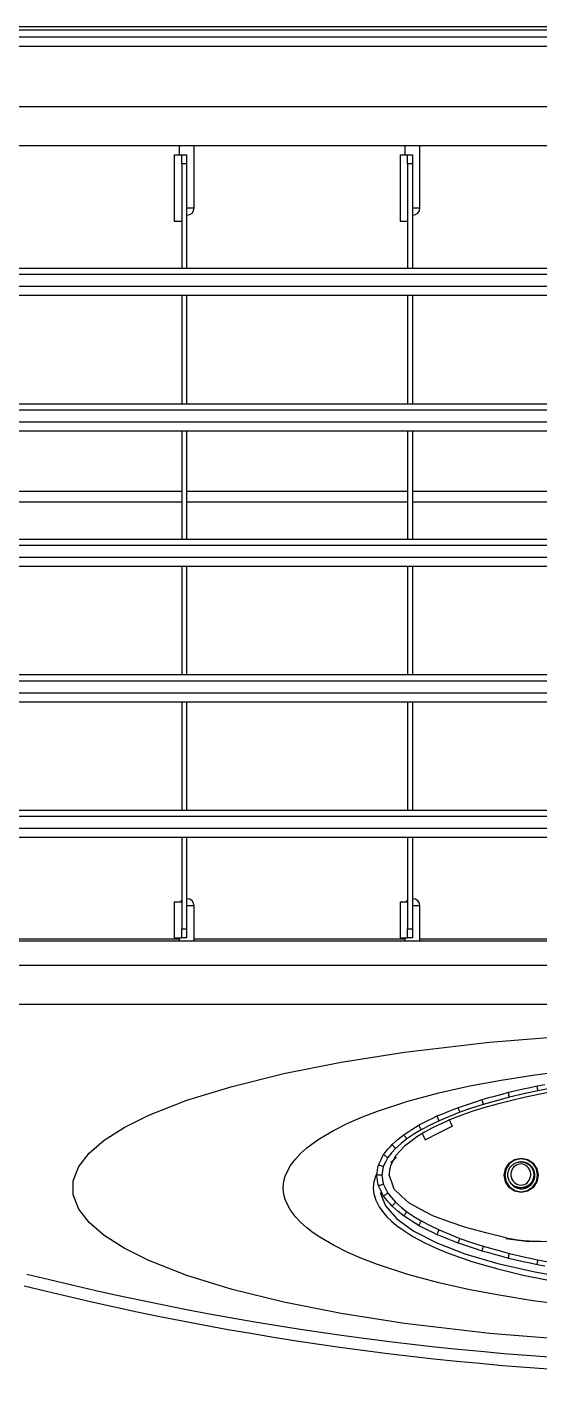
# Model space of a CAD drawing. Header units: millimetres. Extents: x 10547 to 11305, y 9897 to 10391.
# Drawn here: x 11048.514 to 11049.781, y 10069.683 to 10073.021 of the extents above; entities that cross this region are included whole.
import ezdxf

# ---------------------------------------------------------------- set-up
doc = ezdxf.new("R2010")
doc.units = ezdxf.units.MM
doc.layers.add('LG-AIRCON', color=240, linetype='Continuous')
doc.layers.add('LG-실내기', color=6, linetype='Continuous')

# ---------------------------------------------------------------- blocks, each defined once
blk = doc.blocks.new('15215')
at = {"layer": 'LG-실내기', "color": 0, "linetype": 'Continuous'}
for p, q in [((-6666.6, 12988.95), (-7649.6, 12988.95)), ((-6666.6, 12987.95), (-7649.6, 12987.95)), ((-6681.6, 12985.6), (-7633.1, 12985.6)), ((-6683.35, 12982.45), (-7631.35, 12982.45)), ((-6683.85, 12962.45), (-7630.85, 12962.45)), ((-6683.85, 12949.45), (-7630.85, 12949.45)), ((-7347.35, 12949.45), (-7347.35, 12946.45)), ((-7342.35, 12928.85), (-7342.35, 12949.45)), ((-7272.35, 12949.45), (-7272.35, 12946.45)), ((-7267.35, 12928.85), (-7267.35, 12949.45)), ((-7348.95, 12946.45), (-7348.95, 12924.45)), ((-7348.95, 12946.45), (-7348.28, 12946.45)), ((-7348.28, 12946.45), (-7346.45, 12946.45)), ((-7346.45, 12946.45), (-7344.85, 12946.45)), ((-7346.45, 12945.57), (-7346.45, 12946.45)), ((-7346.45, 12943.45), (-7346.45, 12945.57)), ((-7344.85, 12946.45), (-7344.85, 12945.57)), ((-7344.85, 12945.57), (-7344.85, 12943.45)), ((-7273.95, 12946.45), (-7273.95, 12924.45)), ((-7273.95, 12946.45), (-7273.28, 12946.45)), ((-7273.28, 12946.45), (-7271.45, 12946.45)), ((-7271.45, 12946.45), (-7269.85, 12946.45)), ((-7271.45, 12945.57), (-7271.45, 12946.45)), ((-7271.45, 12943.45), (-7271.45, 12945.57)), ((-7269.85, 12946.45), (-7269.85, 12945.57)), ((-7269.85, 12945.57), (-7269.85, 12943.45)), ((-7346.45, 12943.45), (-7346.45, 12908.84)), ((-7344.85, 12943.45), (-7346.45, 12943.45)), ((-7344.85, 12943.45), (-7344.85, 12908.84)), ((-7271.45, 12943.45), (-7271.45, 12908.84)), ((-7269.85, 12943.45), (-7271.45, 12943.45)), ((-7269.85, 12943.45), (-7269.85, 12908.84)), ((-7344.85, 12928.85), (-7343.08, 12928.85)), ((-7344.78, 12926.45), (-7344.85, 12926.45)), ((-7344.75, 12926.45), (-7344.78, 12926.45)), ((-7343.08, 12928.85), (-7342.35, 12928.85)), ((-7269.85, 12928.85), (-7268.08, 12928.85)), ((-7269.78, 12926.45), (-7269.85, 12926.45)), ((-7269.75, 12926.45), (-7269.78, 12926.45)), ((-7268.08, 12928.85), (-7267.35, 12928.85)), ((-7348.95, 12924.45), (-7348.28, 12924.45)), ((-7348.28, 12924.45), (-7346.45, 12924.45)), ((-7273.95, 12924.45), (-7273.28, 12924.45)), ((-7273.28, 12924.45), (-7271.45, 12924.45)), ((-7618.35, 12908.85), (-6686.35, 12908.85)), ((-7618.35, 12906.84), (-6686.35, 12906.84)), ((-7618.35, 12902.86), (-6686.35, 12902.86)), ((-7618.35, 12899.85), (-6686.35, 12899.85)), ((-7346.45, 12899.84), (-7346.45, 12863.85)), ((-7344.85, 12899.84), (-7344.85, 12863.85)), ((-7271.45, 12899.84), (-7271.45, 12863.85)), ((-7269.85, 12899.84), (-7269.85, 12863.85)), ((-7618.35, 12863.85), (-6686.35, 12863.85)), ((-7618.35, 12861.84), (-6686.35, 12861.84)), ((-7618.35, 12857.86), (-6686.35, 12857.86)), ((-7618.35, 12854.85), (-6686.35, 12854.85)), ((-7346.45, 12854.84), (-7346.45, 12818.84)), ((-7344.85, 12854.84), (-7344.85, 12818.84)), ((-7271.45, 12854.84), (-7271.45, 12818.84)), ((-7269.85, 12854.84), (-7269.85, 12818.84)), ((-7419.84, 12834.75), (-7346.45, 12834.75)), ((-7344.84, 12834.75), (-7271.43, 12834.75)), ((-7269.84, 12834.75), (-7196.43, 12834.75)), ((-7346.43, 12831.19), (-7419.84, 12831.19)), ((-7271.43, 12831.19), (-7344.83, 12831.19)), ((-7196.44, 12831.19), (-7269.85, 12831.19)), ((-7618.35, 12818.85), (-6686.35, 12818.85)), ((-7618.35, 12816.84), (-6686.35, 12816.84)), ((-7618.35, 12812.86), (-6686.35, 12812.86)), ((-7618.35, 12809.85), (-6686.35, 12809.85)), ((-7346.45, 12809.85), (-7346.45, 12773.85)), ((-7344.85, 12809.85), (-7344.85, 12773.85)), ((-7271.45, 12809.85), (-7271.45, 12773.85)), ((-7269.85, 12809.85), (-7269.85, 12773.85)), ((-7618.35, 12773.85), (-6686.35, 12773.85)), ((-7618.35, 12771.84), (-6686.35, 12771.84)), ((-7618.35, 12767.86), (-6686.35, 12767.86)), ((-7618.35, 12764.85), (-6686.35, 12764.85)), ((-7346.45, 12764.85), (-7346.45, 12728.85)), ((-7344.85, 12764.85), (-7344.85, 12728.85)), ((-7271.45, 12764.85), (-7271.45, 12728.85)), ((-7269.85, 12764.85), (-7269.85, 12728.85)), ((-7618.35, 12728.85), (-6686.35, 12728.85)), ((-7618.35, 12726.84), (-6686.35, 12726.84)), ((-7618.35, 12722.86), (-6686.35, 12722.86)), ((-7618.35, 12719.85), (-6686.35, 12719.85)), ((-7346.45, 12719.85), (-7346.45, 12689.45)), ((-7344.85, 12719.85), (-7344.85, 12689.45)), ((-7271.45, 12719.85), (-7271.45, 12689.45)), ((-7269.85, 12719.85), (-7269.85, 12689.45)), ((-7348.95, 12698.45), (-7348.95, 12686.45)), ((-7348.95, 12698.45), (-7348.28, 12698.45)), ((-7348.28, 12698.45), (-7346.45, 12698.45)), ((-7344.85, 12699.45), (-7344.78, 12699.45)), ((-7344.78, 12699.45), (-7344.75, 12699.45)), ((-7273.95, 12698.45), (-7273.95, 12686.45)), ((-7273.95, 12698.45), (-7273.28, 12698.45)), ((-7273.28, 12698.45), (-7271.45, 12698.45)), ((-7269.85, 12699.45), (-7269.78, 12699.45)), ((-7269.78, 12699.45), (-7269.75, 12699.45)), ((-7343.08, 12697.05), (-7344.85, 12697.05)), ((-7342.35, 12697.05), (-7343.08, 12697.05)), ((-7342.35, 12685.45), (-7342.35, 12697.05)), ((-7268.08, 12697.05), (-7269.85, 12697.05)), ((-7267.35, 12697.05), (-7268.08, 12697.05)), ((-7267.35, 12685.45), (-7267.35, 12697.05)), ((-7346.45, 12689.45), (-7344.85, 12689.45)), ((-7346.45, 12687.33), (-7346.45, 12689.45)), ((-7344.85, 12689.45), (-7344.85, 12687.33)), ((-7271.45, 12689.45), (-7269.85, 12689.45)), ((-7271.45, 12687.33), (-7271.45, 12689.45)), ((-7269.85, 12689.45), (-7269.85, 12687.33)), ((-7630.85, 12685.45), (-6683.85, 12685.45)), ((-7347.33, 12685.95), (-7417.34, 12685.95)), ((-7348.95, 12686.45), (-7348.28, 12686.45)), ((-7348.28, 12686.45), (-7346.45, 12686.45)), ((-7347.35, 12686.45), (-7347.35, 12685.45)), ((-7346.45, 12686.45), (-7346.45, 12687.33)), ((-7344.85, 12686.45), (-7346.45, 12686.45)), ((-7344.85, 12687.33), (-7344.85, 12686.45)), ((-7272.35, 12685.95), (-7342.34, 12685.95)), ((-7273.95, 12686.45), (-7273.28, 12686.45)), ((-7273.28, 12686.45), (-7271.45, 12686.45)), ((-7272.35, 12686.45), (-7272.35, 12685.45)), ((-7271.45, 12686.45), (-7271.45, 12687.33)), ((-7269.85, 12686.45), (-7271.45, 12686.45)), ((-7269.85, 12687.33), (-7269.85, 12686.45)), ((-7197.35, 12685.95), (-7267.33, 12685.95)), ((-7628.74, 12677.4), (-6681.74, 12677.4)), ((-7628.74, 12664.4), (-6681.74, 12664.4)), ((-7244.22, 12651.76), (-7214.21, 12654.14)), ((-7293.47, 12645.14), (-7272.42, 12648.44)), ((-7272.42, 12648.44), (-7244.22, 12651.76)), ((-7312.59, 12641.37), (-7293.47, 12645.14)), ((-7329.77, 12637.12), (-7312.59, 12641.37)), ((-7240.32, 12639.21), (-7229.83, 12640.88)), ((-7229.83, 12640.88), (-7219.31, 12642.27)), ((-7344.77, 12632.48), (-7329.77, 12637.12)), ((-7271.36, 12632.16), (-7261.11, 12634.91)), ((-7261.11, 12634.91), (-7250.75, 12637.24)), ((-7250.75, 12637.24), (-7240.32, 12639.21)), ((-7240.05, 12634.56), (-7237.91, 12635.15)), ((-7237.92, 12635.12), (-7237.91, 12635.15)), ((-7237.91, 12635.03), (-7237.92, 12635.12)), ((-7237.91, 12635.15), (-7235.49, 12635.7)), ((-7237.9, 12634.89), (-7237.91, 12635.03)), ((-7237.87, 12634.71), (-7237.9, 12634.89)), ((-7235.49, 12635.7), (-7233.08, 12636.24)), ((-7233.08, 12636.24), (-7230.74, 12636.77)), ((-7228.17, 12635.68), (-7232.89, 12634.61)), ((-7230.74, 12636.77), (-7228.41, 12637.3)), ((-7228.42, 12637.27), (-7228.41, 12637.3)), ((-7228.42, 12637.18), (-7228.42, 12637.27)), ((-7228.4, 12637.04), (-7228.42, 12637.18)), ((-7228.41, 12637.3), (-7225.83, 12637.77)), ((-7228.38, 12636.85), (-7228.4, 12637.04)), ((-7228.34, 12636.62), (-7228.38, 12636.85)), ((-7228.3, 12636.36), (-7228.34, 12636.62)), ((-7228.24, 12636.05), (-7228.3, 12636.36)), ((-7228.18, 12635.73), (-7228.24, 12636.05)), ((-7228.18, 12635.71), (-7228.18, 12635.73)), ((-7228.17, 12635.68), (-7228.18, 12635.71)), ((-7223.12, 12636.63), (-7228.17, 12635.68)), ((-7223.07, 12635.42), (-7227.92, 12634.44)), ((-7357.38, 12627.52), (-7344.77, 12632.48)), ((-7281.45, 12628.87), (-7271.36, 12632.16)), ((-7254.57, 12630.13), (-7252.54, 12630.8)), ((-7252.54, 12630.8), (-7250.52, 12631.47)), ((-7250.52, 12631.47), (-7248.58, 12632.11)), ((-7246.29, 12631.13), (-7250.2, 12629.82)), ((-7248.58, 12632.11), (-7246.65, 12632.75)), ((-7246.66, 12632.72), (-7246.65, 12632.75)), ((-7246.66, 12632.63), (-7246.66, 12632.72)), ((-7246.64, 12632.49), (-7246.66, 12632.63)), ((-7246.65, 12632.75), (-7244.42, 12633.36)), ((-7246.6, 12632.31), (-7246.64, 12632.49)), ((-7246.55, 12632.08), (-7246.6, 12632.31)), ((-7246.48, 12631.82), (-7246.55, 12632.08)), ((-7246.39, 12631.5), (-7246.48, 12631.82)), ((-7246.3, 12631.16), (-7246.39, 12631.5)), ((-7246.29, 12631.15), (-7246.3, 12631.16)), ((-7241.95, 12632.33), (-7246.29, 12631.13)), ((-7246.29, 12631.13), (-7246.29, 12631.15)), ((-7241.71, 12631.25), (-7245.77, 12630.04)), ((-7244.42, 12633.36), (-7242.19, 12633.98)), ((-7242.19, 12633.98), (-7240.05, 12634.56)), ((-7237.61, 12633.53), (-7241.95, 12632.33)), ((-7237.24, 12632.36), (-7241.71, 12631.25)), ((-7237.82, 12634.48), (-7237.87, 12634.71)), ((-7237.77, 12634.21), (-7237.82, 12634.48)), ((-7237.7, 12633.9), (-7237.77, 12634.21)), ((-7237.62, 12633.57), (-7237.7, 12633.9)), ((-7237.62, 12633.55), (-7237.62, 12633.57)), ((-7237.61, 12633.53), (-7237.62, 12633.55)), ((-7232.89, 12634.61), (-7237.61, 12633.53)), ((-7232.77, 12633.46), (-7237.24, 12632.36)), ((-7227.92, 12634.44), (-7232.77, 12633.46)), ((-7365.59, 12623.44), (-7357.38, 12627.52)), ((-7291.28, 12624.86), (-7286.41, 12626.97)), ((-7286.41, 12626.97), (-7281.45, 12628.87)), ((-7264.5, 12625.84), (-7263.04, 12626.57)), ((-7263.04, 12626.57), (-7261.58, 12627.3)), ((-7261.59, 12627.26), (-7261.58, 12627.3)), ((-7261.57, 12627.18), (-7261.59, 12627.26)), ((-7261.58, 12627.3), (-7259.78, 12628.03)), ((-7261.53, 12627.04), (-7261.57, 12627.18)), ((-7261.47, 12626.86), (-7261.53, 12627.04)), ((-7261.39, 12626.64), (-7261.47, 12626.86)), ((-7261.3, 12626.39), (-7261.39, 12626.64)), ((-7261.18, 12626.11), (-7261.3, 12626.39)), ((-7261.06, 12625.82), (-7261.18, 12626.11)), ((-7257.56, 12627.1), (-7261, 12625.7)), ((-7257.01, 12626.18), (-7260.11, 12624.77)), ((-7259.78, 12628.03), (-7257.97, 12628.75)), ((-7257.97, 12628.75), (-7256.27, 12629.44)), ((-7257.78, 12626.19), (-7257.21, 12625.07)), ((-7254.11, 12628.51), (-7257.56, 12627.1)), ((-7253.42, 12627.5), (-7257.01, 12626.18)), ((-7256.27, 12629.44), (-7254.57, 12630.13)), ((-7254.58, 12630.09), (-7254.57, 12630.13)), ((-7254.57, 12630.01), (-7254.58, 12630.09)), ((-7254.54, 12629.87), (-7254.57, 12630.01)), ((-7254.49, 12629.69), (-7254.54, 12629.87)), ((-7254.43, 12629.46), (-7254.49, 12629.69)), ((-7254.35, 12629.2), (-7254.43, 12629.46)), ((-7254.25, 12628.92), (-7254.35, 12629.2)), ((-7254.15, 12628.62), (-7254.25, 12628.92)), ((-7254.13, 12628.58), (-7254.15, 12628.62)), ((-7254.12, 12628.54), (-7254.13, 12628.58)), ((-7254.11, 12628.52), (-7254.12, 12628.54)), ((-7250.2, 12629.82), (-7254.11, 12628.51)), ((-7254.11, 12628.51), (-7254.11, 12628.52)), ((-7249.82, 12628.82), (-7253.42, 12627.5)), ((-7245.77, 12630.04), (-7249.82, 12628.82)), ((-7372.21, 12619.24), (-7365.59, 12623.44)), ((-7300.6, 12619.79), (-7296.03, 12622.49)), ((-7296.03, 12622.49), (-7291.28, 12624.86)), ((-7272.64, 12621.13), (-7271.34, 12621.95)), ((-7271.34, 12621.95), (-7270.04, 12622.77)), ((-7270.04, 12622.77), (-7268.83, 12623.53)), ((-7266.9, 12622.73), (-7269.32, 12621.19)), ((-7268.83, 12623.53), (-7267.62, 12624.29)), ((-7265.8, 12621.87), (-7268.38, 12620.39)), ((-7267.63, 12624.25), (-7267.62, 12624.29)), ((-7267.61, 12624.17), (-7267.63, 12624.25)), ((-7267.62, 12624.29), (-7266.06, 12625.07)), ((-7267.56, 12624.04), (-7267.61, 12624.17)), ((-7267.48, 12623.86), (-7267.56, 12624.04)), ((-7267.38, 12623.65), (-7267.48, 12623.86)), ((-7267.26, 12623.41), (-7267.38, 12623.65)), ((-7267.12, 12623.14), (-7267.26, 12623.41)), ((-7266.97, 12622.86), (-7267.12, 12623.14)), ((-7266.94, 12622.81), (-7266.97, 12622.86)), ((-7266.92, 12622.76), (-7266.94, 12622.81)), ((-7266.91, 12622.74), (-7266.92, 12622.76)), ((-7266.9, 12622.73), (-7266.91, 12622.74)), ((-7263.95, 12624.21), (-7266.9, 12622.73)), ((-7266.75, 12621.66), (-7266.18, 12620.53)), ((-7266.06, 12625.07), (-7264.5, 12625.84)), ((-7263.22, 12623.36), (-7265.8, 12621.87)), ((-7265.61, 12619.4), (-7261.12, 12621.67)), ((-7261, 12625.7), (-7263.95, 12624.21)), ((-7260.11, 12624.77), (-7263.22, 12623.36)), ((-7261.12, 12621.67), (-7256.63, 12623.94)), ((-7261.04, 12625.77), (-7261.06, 12625.82)), ((-7261.02, 12625.73), (-7261.04, 12625.77)), ((-7261.01, 12625.71), (-7261.02, 12625.73)), ((-7261, 12625.7), (-7261.01, 12625.71)), ((-7257.21, 12625.07), (-7256.63, 12623.94)), ((-7377.23, 12614.92), (-7372.21, 12619.24)), ((-7304.89, 12616.67), (-7302.79, 12618.29)), ((-7302.79, 12618.29), (-7300.6, 12619.79)), ((-7277.96, 12616.23), (-7277.28, 12617.04)), ((-7277.28, 12617.04), (-7276.6, 12617.85)), ((-7276.59, 12617.81), (-7276.6, 12617.85)), ((-7276.59, 12617.85), (-7275.57, 12618.7)), ((-7276.54, 12617.74), (-7276.59, 12617.81)), ((-7276.46, 12617.62), (-7276.54, 12617.74)), ((-7276.34, 12617.48), (-7276.46, 12617.62)), ((-7276.18, 12617.3), (-7276.34, 12617.48)), ((-7276, 12617.1), (-7276.18, 12617.3)), ((-7275.8, 12616.88), (-7276, 12617.1)), ((-7275.57, 12618.7), (-7274.54, 12619.56)), ((-7273.6, 12618.09), (-7275.46, 12616.53)), ((-7274.54, 12619.56), (-7273.59, 12620.34)), ((-7272.44, 12617.29), (-7273.91, 12615.7)), ((-7271.74, 12619.66), (-7273.6, 12618.09)), ((-7273.59, 12620.34), (-7272.64, 12621.13)), ((-7272.64, 12621.09), (-7272.64, 12621.13)), ((-7272.61, 12621.01), (-7272.64, 12621.09)), ((-7272.55, 12620.89), (-7272.61, 12621.01)), ((-7272.45, 12620.72), (-7272.55, 12620.89)), ((-7272.33, 12620.52), (-7272.45, 12620.72)), ((-7270.41, 12618.84), (-7272.44, 12617.29)), ((-7272.18, 12620.3), (-7272.33, 12620.52)), ((-7272.01, 12620.05), (-7272.18, 12620.3)), ((-7271.83, 12619.78), (-7272.01, 12620.05)), ((-7271.79, 12619.73), (-7271.83, 12619.78)), ((-7271.75, 12619.68), (-7271.79, 12619.73)), ((-7271.75, 12619.67), (-7271.75, 12619.68)), ((-7271.74, 12619.66), (-7271.75, 12619.67)), ((-7269.32, 12621.19), (-7271.74, 12619.66)), ((-7268.38, 12620.39), (-7270.41, 12618.84)), ((-7266.18, 12620.53), (-7265.61, 12619.4)), ((-7380.66, 12610.5), (-7377.23, 12614.92)), ((-7310.31, 12610.87), (-7308.7, 12612.98)), ((-7308.7, 12612.98), (-7306.88, 12614.91)), ((-7306.88, 12614.91), (-7304.89, 12616.67)), ((-7280.72, 12611.92), (-7280.27, 12612.81)), ((-7280.27, 12612.81), (-7279.86, 12613.64)), ((-7279.86, 12613.64), (-7279.44, 12614.47)), ((-7279.44, 12614.47), (-7278.7, 12615.35)), ((-7279.43, 12614.44), (-7279.44, 12614.47)), ((-7279.37, 12614.38), (-7279.43, 12614.44)), ((-7279.26, 12614.29), (-7279.37, 12614.38)), ((-7279.11, 12614.18), (-7279.26, 12614.29)), ((-7278.92, 12614.04), (-7279.11, 12614.18)), ((-7278.7, 12613.88), (-7278.92, 12614.04)), ((-7278.05, 12613.44), (-7278.79, 12611.94)), ((-7278.7, 12615.35), (-7277.96, 12616.23)), ((-7278.45, 12613.71), (-7278.7, 12613.88)), ((-7278.18, 12613.53), (-7278.45, 12613.71)), ((-7278.12, 12613.49), (-7278.18, 12613.53)), ((-7278.07, 12613.45), (-7278.12, 12613.49)), ((-7278.06, 12613.44), (-7278.07, 12613.45)), ((-7278.05, 12613.44), (-7278.06, 12613.44)), ((-7276.76, 12614.99), (-7278.05, 12613.44)), ((-7276.26, 12612.47), (-7277.15, 12610.85)), ((-7275.15, 12613.61), (-7276.97, 12611.82)), ((-7275.46, 12616.53), (-7276.76, 12614.99)), ((-7275.38, 12614.1), (-7276.26, 12612.47)), ((-7275.57, 12616.65), (-7275.8, 12616.88)), ((-7275.53, 12616.6), (-7275.57, 12616.65)), ((-7275.48, 12616.55), (-7275.53, 12616.6)), ((-7275.47, 12616.54), (-7275.48, 12616.55)), ((-7275.46, 12616.53), (-7275.47, 12616.54)), ((-7273.91, 12615.7), (-7275.38, 12614.1)), ((-7237.74, 12611.6), (-7235.9, 12612.83)), ((-7235.8, 12612.63), (-7237.57, 12611.45)), ((-7235.9, 12612.83), (-7233.73, 12613.27)), ((-7233.71, 12613.05), (-7235.8, 12612.63)), ((-7233.73, 12613.27), (-7231.56, 12612.83)), ((-7231.63, 12612.63), (-7233.71, 12613.05)), ((-7229.85, 12611.44), (-7231.63, 12612.63)), ((-7231.56, 12612.83), (-7229.72, 12611.6)), ((-7382.51, 12605.77), (-7380.66, 12610.5)), ((-7312.07, 12607.31), (-7311.59, 12608.55)), ((-7311.59, 12608.55), (-7310.31, 12610.87)), ((-7281.74, 12607.57), (-7281.59, 12608.44)), ((-7281.59, 12608.44), (-7281.45, 12609.32)), ((-7281.45, 12609.32), (-7281.31, 12610.18)), ((-7281.31, 12610.18), (-7281.16, 12611.03)), ((-7281.16, 12611.03), (-7280.72, 12611.92)), ((-7281.14, 12611.02), (-7281.16, 12611.03)), ((-7281.06, 12610.98), (-7281.14, 12611.02)), ((-7280.93, 12610.93), (-7281.06, 12610.98)), ((-7280.76, 12610.86), (-7280.93, 12610.93)), ((-7280.54, 12610.79), (-7280.76, 12610.86)), ((-7280.28, 12610.7), (-7280.54, 12610.79)), ((-7279.99, 12610.6), (-7280.28, 12610.7)), ((-7279.77, 12609.01), (-7280.01, 12607.57)), ((-7279.69, 12610.5), (-7279.99, 12610.6)), ((-7279.53, 12610.45), (-7279.77, 12609.01)), ((-7279.62, 12610.47), (-7279.69, 12610.5)), ((-7279.55, 12610.45), (-7279.62, 12610.47)), ((-7279.54, 12610.45), (-7279.55, 12610.45)), ((-7279.53, 12610.45), (-7279.54, 12610.45)), ((-7278.79, 12611.94), (-7279.53, 12610.45)), ((-7277.53, 12608.48), (-7277.55, 12608.02)), ((-7277.55, 12608.02), (-7277.55, 12607.57)), ((-7277.48, 12608.93), (-7277.53, 12608.48)), ((-7277.41, 12609.39), (-7277.48, 12608.93)), ((-7277.28, 12610.12), (-7277.41, 12609.39)), ((-7277.15, 12610.85), (-7277.28, 12610.12)), ((-7239.4, 12607.57), (-7238.96, 12609.76)), ((-7238.75, 12609.67), (-7239.17, 12607.57)), ((-7238.96, 12609.76), (-7237.74, 12611.6)), ((-7237.57, 12611.45), (-7238.75, 12609.67)), ((-7238.14, 12607.86), (-7238.13, 12608.08)), ((-7238.13, 12608.08), (-7238.12, 12608.18)), ((-7238.12, 12608.18), (-7238.1, 12608.29)), ((-7238.1, 12608.29), (-7238.09, 12608.39)), ((-7238.09, 12608.39), (-7238.07, 12608.5)), ((-7238.07, 12608.5), (-7237.98, 12608.9)), ((-7237.98, 12608.9), (-7237.85, 12609.3)), ((-7237.85, 12609.3), (-7237.81, 12609.4)), ((-7237.81, 12609.4), (-7237.76, 12609.5)), ((-7237.76, 12609.5), (-7237.72, 12609.59)), ((-7237.72, 12609.59), (-7237.67, 12609.69)), ((-7237.67, 12609.69), (-7237.57, 12609.87)), ((-7237.57, 12609.87), (-7237.46, 12610.05)), ((-7237.46, 12610.05), (-7237.22, 12610.39)), ((-7237.22, 12610.39), (-7236.95, 12610.71)), ((-7237.12, 12608.19), (-7237.14, 12607.97)), ((-7237.14, 12607.97), (-7237.14, 12607.76)), ((-7237.02, 12608.75), (-7237.12, 12608.19)), ((-7236.84, 12609.29), (-7237.02, 12608.75)), ((-7236.95, 12610.71), (-7236.64, 12611)), ((-7236.57, 12609.8), (-7236.84, 12609.29)), ((-7236.64, 12611), (-7236.31, 12611.26)), ((-7236.22, 12610.26), (-7236.57, 12609.8)), ((-7236.31, 12611.26), (-7236.14, 12611.37)), ((-7235.8, 12610.65), (-7236.22, 12610.26)), ((-7236.14, 12611.37), (-7235.96, 12611.48)), ((-7235.96, 12611.48), (-7235.77, 12611.58)), ((-7235.31, 12610.97), (-7235.8, 12610.65)), ((-7235.77, 12611.58), (-7235.58, 12611.67)), ((-7235.58, 12611.67), (-7235.19, 12611.82)), ((-7234.79, 12611.19), (-7235.31, 12610.97)), ((-7235.19, 12611.82), (-7234.78, 12611.93)), ((-7234.24, 12611.31), (-7234.79, 12611.19)), ((-7234.78, 12611.93), (-7234.58, 12611.97)), ((-7234.58, 12611.97), (-7234.37, 12612.01)), ((-7234.37, 12612.01), (-7234.16, 12612.03)), ((-7233.7, 12611.33), (-7234.24, 12611.31)), ((-7234.16, 12612.03), (-7233.94, 12612.04)), ((-7233.94, 12612.04), (-7233.52, 12612.03)), ((-7233.62, 12612.02), (-7233.89, 12612.01)), ((-7233.16, 12611.26), (-7233.7, 12611.33)), ((-7233.17, 12611.99), (-7233.62, 12612.02)), ((-7233.52, 12612.03), (-7233.1, 12611.98)), ((-7232.73, 12611.92), (-7233.17, 12611.99)), ((-7232.65, 12611.1), (-7233.16, 12611.26)), ((-7233.1, 12611.98), (-7233, 12611.96)), ((-7233, 12611.96), (-7232.89, 12611.93)), ((-7232.89, 12611.93), (-7232.79, 12611.91)), ((-7232.79, 12611.91), (-7232.69, 12611.88)), ((-7232.36, 12611.83), (-7232.73, 12611.92)), ((-7232.69, 12611.88), (-7232.49, 12611.82)), ((-7232.18, 12610.86), (-7232.65, 12611.1)), ((-7232.49, 12611.82), (-7232.29, 12611.75)), ((-7232, 12611.71), (-7232.36, 12611.83)), ((-7232.29, 12611.75), (-7232.1, 12611.67)), ((-7231.73, 12610.53), (-7232.18, 12610.86)), ((-7232.1, 12611.67), (-7231.91, 12611.58)), ((-7231.71, 12611.58), (-7232, 12611.71)), ((-7231.91, 12611.58), (-7231.81, 12611.53)), ((-7231.81, 12611.53), (-7231.72, 12611.48)), ((-7231.35, 12610.13), (-7231.73, 12610.53)), ((-7231.72, 12611.48), (-7231.63, 12611.43)), ((-7231.43, 12611.44), (-7231.71, 12611.58)), ((-7231.63, 12611.43), (-7231.54, 12611.37)), ((-7231.54, 12611.37), (-7231.19, 12611.13)), ((-7231.22, 12611.31), (-7231.43, 12611.44)), ((-7231.02, 12609.65), (-7231.35, 12610.13)), ((-7231.01, 12611.17), (-7231.22, 12611.31)), ((-7231.19, 12611.13), (-7230.88, 12610.86)), ((-7230.77, 12609.12), (-7231.02, 12609.65)), ((-7230.87, 12611.06), (-7231.01, 12611.17)), ((-7230.88, 12610.86), (-7230.73, 12610.71)), ((-7230.73, 12610.94), (-7230.87, 12611.06)), ((-7230.63, 12608.67), (-7230.77, 12609.12)), ((-7230.64, 12610.86), (-7230.73, 12610.94)), ((-7230.73, 12610.71), (-7230.59, 12610.55)), ((-7230.55, 12610.78), (-7230.64, 12610.86)), ((-7230.56, 12608.19), (-7230.63, 12608.67)), ((-7230.59, 12610.55), (-7230.45, 12610.39)), ((-7230.55, 12607.61), (-7230.56, 12608.19)), ((-7230.51, 12610.75), (-7230.55, 12610.78)), ((-7230.48, 12610.71), (-7230.51, 12610.75)), ((-7230.4, 12610.63), (-7230.48, 12610.71)), ((-7230.45, 12610.39), (-7230.33, 12610.22)), ((-7230.32, 12610.55), (-7230.4, 12610.63)), ((-7230.33, 12610.22), (-7230.1, 12609.87)), ((-7230.25, 12610.47), (-7230.32, 12610.55)), ((-7230.18, 12610.38), (-7230.25, 12610.47)), ((-7230.11, 12610.3), (-7230.18, 12610.38)), ((-7230.05, 12610.21), (-7230.11, 12610.3)), ((-7230.1, 12609.87), (-7229.91, 12609.49)), ((-7229.98, 12610.12), (-7230.05, 12610.21)), ((-7229.92, 12610.03), (-7229.98, 12610.12)), ((-7229.86, 12609.94), (-7229.92, 12610.03)), ((-7229.91, 12609.49), (-7229.83, 12609.3)), ((-7229.81, 12609.85), (-7229.86, 12609.94)), ((-7228.67, 12609.67), (-7229.85, 12611.44)), ((-7229.83, 12609.3), (-7229.76, 12609.1)), ((-7229.75, 12609.76), (-7229.81, 12609.85)), ((-7229.76, 12609.1), (-7229.7, 12608.9)), ((-7229.7, 12609.67), (-7229.75, 12609.76)), ((-7229.72, 12611.6), (-7228.49, 12609.75)), ((-7229.65, 12609.58), (-7229.7, 12609.67)), ((-7229.7, 12608.9), (-7229.65, 12608.7)), ((-7229.61, 12609.48), (-7229.65, 12609.58)), ((-7229.65, 12608.7), (-7229.61, 12608.49)), ((-7229.56, 12609.39), (-7229.61, 12609.48)), ((-7229.61, 12608.49), (-7229.57, 12608.28)), ((-7229.57, 12608.28), (-7229.56, 12608.17)), ((-7229.52, 12609.29), (-7229.56, 12609.39)), ((-7229.56, 12608.17), (-7229.55, 12608.07)), ((-7229.55, 12608.07), (-7229.55, 12607.96)), ((-7229.55, 12607.96), (-7229.54, 12607.86)), ((-7229.48, 12609.2), (-7229.52, 12609.29)), ((-7229.45, 12609.1), (-7229.48, 12609.2)), ((-7229.41, 12609), (-7229.45, 12609.1)), ((-7229.38, 12608.91), (-7229.41, 12609)), ((-7229.35, 12608.81), (-7229.38, 12608.91)), ((-7229.32, 12608.71), (-7229.35, 12608.81)), ((-7229.3, 12608.62), (-7229.32, 12608.71)), ((-7229.28, 12608.52), (-7229.3, 12608.62)), ((-7229.26, 12608.42), (-7229.28, 12608.52)), ((-7229.24, 12608.33), (-7229.26, 12608.42)), ((-7229.22, 12608.23), (-7229.24, 12608.33)), ((-7229.21, 12608.14), (-7229.22, 12608.23)), ((-7229.2, 12608.04), (-7229.21, 12608.14)), ((-7229.19, 12607.94), (-7229.2, 12608.04)), ((-7228.26, 12607.57), (-7228.67, 12609.67)), ((-7228.49, 12609.75), (-7228.06, 12607.57)), ((-7382.51, 12601.04), (-7382.51, 12605.77)), ((-7312.74, 12603.41), (-7312.66, 12604.73)), ((-7312.66, 12604.73), (-7312.43, 12606.03)), ((-7312.43, 12606.03), (-7312.07, 12607.31)), ((-7282.74, 12603.41), (-7282.52, 12605.55)), ((-7282.52, 12605.55), (-7281.89, 12607.62)), ((-7281.89, 12607.62), (-7281.82, 12607.78)), ((-7281.82, 12607.78), (-7281.75, 12607.94)), ((-7281.59, 12606.69), (-7281.74, 12607.57)), ((-7281.73, 12607.57), (-7281.74, 12607.57)), ((-7281.71, 12607.57), (-7281.73, 12607.57)), ((-7281.69, 12607.57), (-7281.71, 12607.57)), ((-7281.67, 12607.57), (-7281.69, 12607.57)), ((-7281.64, 12607.57), (-7281.67, 12607.57)), ((-7281.61, 12607.57), (-7281.64, 12607.57)), ((-7281.54, 12607.57), (-7281.61, 12607.57)), ((-7281.45, 12605.81), (-7281.59, 12606.69)), ((-7281.45, 12607.57), (-7281.54, 12607.57)), ((-7281.41, 12607.57), (-7281.45, 12607.57)), ((-7281.31, 12604.95), (-7281.45, 12605.81)), ((-7281.35, 12607.57), (-7281.41, 12607.57)), ((-7281.3, 12607.57), (-7281.35, 12607.57)), ((-7281.16, 12604.1), (-7281.31, 12604.95)), ((-7281.24, 12607.57), (-7281.3, 12607.57)), ((-7281.12, 12607.57), (-7281.24, 12607.57)), ((-7281.16, 12604.1), (-7281.14, 12604.11)), ((-7280.72, 12603.21), (-7281.16, 12604.1)), ((-7281.14, 12604.11), (-7281.06, 12604.15)), ((-7280.98, 12607.57), (-7281.12, 12607.57)), ((-7281.06, 12604.15), (-7280.93, 12604.2)), ((-7280.91, 12607.57), (-7280.98, 12607.57)), ((-7280.93, 12604.2), (-7280.76, 12604.27)), ((-7280.84, 12607.57), (-7280.91, 12607.57)), ((-7280.76, 12607.57), (-7280.84, 12607.57)), ((-7280.68, 12607.57), (-7280.76, 12607.57)), ((-7280.76, 12604.27), (-7280.54, 12604.34)), ((-7280.52, 12607.57), (-7280.68, 12607.57)), ((-7280.54, 12604.34), (-7280.28, 12604.43)), ((-7280.36, 12607.57), (-7280.52, 12607.57)), ((-7280.27, 12607.57), (-7280.36, 12607.57)), ((-7280.28, 12604.43), (-7279.99, 12604.53)), ((-7280.18, 12607.57), (-7280.27, 12607.57)), ((-7280.14, 12607.57), (-7280.18, 12607.57)), ((-7280.09, 12607.57), (-7280.14, 12607.57)), ((-7280.05, 12607.57), (-7280.09, 12607.57)), ((-7280.01, 12607.57), (-7280.05, 12607.57)), ((-7280.01, 12607.57), (-7279.77, 12606.13)), ((-7279.99, 12604.53), (-7279.69, 12604.63)), ((-7279.77, 12606.13), (-7279.53, 12604.69)), ((-7279.69, 12604.63), (-7279.62, 12604.66)), ((-7279.62, 12604.66), (-7279.55, 12604.68)), ((-7279.55, 12604.68), (-7279.54, 12604.68)), ((-7279.54, 12604.68), (-7279.53, 12604.69)), ((-7279.53, 12604.69), (-7278.79, 12603.19)), ((-7276.73, 12605.24), (-7277.55, 12607.57)), ((-7275.9, 12602.92), (-7276.73, 12605.24)), ((-7238.97, 12605.38), (-7239.4, 12607.57)), ((-7239.17, 12607.57), (-7238.75, 12605.46)), ((-7237.74, 12603.53), (-7238.97, 12605.38)), ((-7238.75, 12605.46), (-7237.58, 12603.69)), ((-7238.14, 12607.65), (-7238.14, 12607.86)), ((-7238.11, 12607.23), (-7238.14, 12607.65)), ((-7238.04, 12606.81), (-7238.11, 12607.23)), ((-7238.01, 12606.7), (-7238.04, 12606.81)), ((-7237.99, 12606.6), (-7238.01, 12606.7)), ((-7237.96, 12606.5), (-7237.99, 12606.6)), ((-7237.93, 12606.4), (-7237.96, 12606.5)), ((-7237.85, 12606.2), (-7237.93, 12606.4)), ((-7237.77, 12606), (-7237.85, 12606.2)), ((-7237.68, 12605.81), (-7237.77, 12606)), ((-7235.91, 12602.3), (-7237.74, 12603.53)), ((-7237.59, 12605.63), (-7237.68, 12605.81)), ((-7237.48, 12605.44), (-7237.59, 12605.63)), ((-7237.58, 12603.69), (-7235.81, 12602.5)), ((-7237.36, 12605.27), (-7237.48, 12605.44)), ((-7237.45, 12605.29), (-7237.12, 12604.82)), ((-7237.1, 12604.93), (-7237.36, 12605.27)), ((-7237.14, 12607.76), (-7237.11, 12607.39)), ((-7237.12, 12604.82), (-7236.87, 12604.52)), ((-7237.11, 12607.39), (-7237.05, 12607.03)), ((-7236.81, 12604.63), (-7237.1, 12604.93)), ((-7237.05, 12607.03), (-7236.88, 12606.48)), ((-7236.88, 12606.48), (-7236.63, 12605.96)), ((-7236.87, 12604.52), (-7236.59, 12604.25)), ((-7236.65, 12604.49), (-7236.81, 12604.63)), ((-7236.49, 12604.35), (-7236.65, 12604.49)), ((-7236.63, 12605.96), (-7236.63, 12605.96)), ((-7236.63, 12605.96), (-7236.62, 12605.95)), ((-7236.62, 12605.95), (-7236.29, 12605.48)), ((-7236.59, 12604.25), (-7236.29, 12604)), ((-7236.32, 12604.22), (-7236.49, 12604.35)), ((-7236.14, 12604.11), (-7236.32, 12604.22)), ((-7236.29, 12605.48), (-7235.88, 12605.08)), ((-7236.29, 12604), (-7235.96, 12603.78)), ((-7235.78, 12603.9), (-7236.14, 12604.11)), ((-7235.96, 12603.78), (-7235.61, 12603.58)), ((-7235.88, 12605.08), (-7235.42, 12604.75)), ((-7235.39, 12603.73), (-7235.78, 12603.9)), ((-7235.61, 12603.58), (-7235.24, 12603.42)), ((-7235.42, 12604.75), (-7234.91, 12604.52)), ((-7235.29, 12603.69), (-7235.39, 12603.73)), ((-7235.19, 12603.66), (-7235.29, 12603.69)), ((-7235.09, 12603.62), (-7235.19, 12603.66)), ((-7234.99, 12603.59), (-7235.09, 12603.62)), ((-7234.78, 12603.54), (-7234.99, 12603.59)), ((-7234.91, 12604.52), (-7234.38, 12604.37)), ((-7234.57, 12603.5), (-7234.78, 12603.54)), ((-7234.37, 12603.47), (-7234.57, 12603.5)), ((-7234.38, 12604.37), (-7233.82, 12604.33)), ((-7234.16, 12603.45), (-7234.37, 12603.47)), ((-7233.82, 12604.33), (-7233.27, 12604.38)), ((-7233.31, 12603.47), (-7233.73, 12603.44)), ((-7232.89, 12603.54), (-7233.31, 12603.47)), ((-7233.27, 12604.38), (-7232.73, 12604.53)), ((-7232.69, 12603.59), (-7232.89, 12603.54)), ((-7232.73, 12604.53), (-7232.22, 12604.77)), ((-7232.49, 12603.66), (-7232.69, 12603.59)), ((-7232.39, 12603.69), (-7232.49, 12603.66)), ((-7232.29, 12603.73), (-7232.39, 12603.69)), ((-7232.19, 12603.77), (-7232.29, 12603.73)), ((-7232.22, 12604.77), (-7231.77, 12605.1)), ((-7232.09, 12603.81), (-7232.19, 12603.77)), ((-7231.71, 12604), (-7232.09, 12603.81)), ((-7231.97, 12603.44), (-7231.84, 12603.49)), ((-7231.84, 12603.49), (-7231.72, 12603.54)), ((-7231.77, 12605.1), (-7231.37, 12605.51)), ((-7231.72, 12603.54), (-7231.61, 12603.6)), ((-7231.36, 12604.23), (-7231.71, 12604)), ((-7231.62, 12602.5), (-7229.85, 12603.69)), ((-7231.61, 12603.6), (-7231.49, 12603.66)), ((-7229.72, 12603.53), (-7231.56, 12602.3)), ((-7231.49, 12603.66), (-7231.4, 12603.71)), ((-7231.4, 12603.71), (-7231.3, 12603.77)), ((-7231.37, 12605.51), (-7231.04, 12605.97)), ((-7231.27, 12604.29), (-7231.36, 12604.23)), ((-7231.3, 12603.77), (-7231.21, 12603.83)), ((-7231.19, 12604.35), (-7231.27, 12604.29)), ((-7231.21, 12603.83), (-7231.13, 12603.88)), ((-7231.11, 12604.42), (-7231.19, 12604.35)), ((-7231.13, 12603.88), (-7231.05, 12603.94)), ((-7231.02, 12604.49), (-7231.11, 12604.42)), ((-7231.05, 12603.94), (-7230.98, 12603.99)), ((-7231.04, 12605.97), (-7230.79, 12606.49)), ((-7230.87, 12604.63), (-7231.02, 12604.49)), ((-7230.98, 12603.99), (-7230.91, 12604.04)), ((-7230.91, 12604.04), (-7230.85, 12604.09)), ((-7230.72, 12604.78), (-7230.87, 12604.63)), ((-7230.85, 12604.09), (-7230.8, 12604.13)), ((-7230.8, 12604.13), (-7230.74, 12604.17)), ((-7230.79, 12606.49), (-7230.62, 12607.04)), ((-7230.74, 12604.17), (-7230.7, 12604.21)), ((-7230.44, 12605.1), (-7230.72, 12604.78)), ((-7230.7, 12604.21), (-7230.65, 12604.25)), ((-7230.65, 12604.25), (-7230.62, 12604.28)), ((-7230.62, 12607.04), (-7230.55, 12607.61)), ((-7230.62, 12604.28), (-7230.59, 12604.31)), ((-7230.59, 12604.31), (-7230.56, 12604.34)), ((-7230.29, 12604.76), (-7230.58, 12604.93)), ((-7230.56, 12604.34), (-7230.53, 12604.36)), ((-7230.53, 12604.36), (-7230.52, 12604.38)), ((-7230.52, 12604.38), (-7230.5, 12604.4)), ((-7230.5, 12604.4), (-7230.49, 12604.41)), ((-7230.49, 12604.41), (-7230.48, 12604.42)), ((-7230.48, 12604.42), (-7230.45, 12604.45)), ((-7230.45, 12604.45), (-7230.42, 12604.48)), ((-7230.2, 12605.45), (-7230.44, 12605.1)), ((-7230.42, 12604.48), (-7230.39, 12604.51)), ((-7230.39, 12604.51), (-7230.36, 12604.54)), ((-7230.36, 12604.54), (-7230.33, 12604.57)), ((-7230.33, 12604.57), (-7230.3, 12604.6)), ((-7230.3, 12604.6), (-7230.27, 12604.64)), ((-7230.27, 12604.64), (-7230.25, 12604.67)), ((-7230.25, 12604.67), (-7230.22, 12604.7)), ((-7230.22, 12604.7), (-7230.19, 12604.73)), ((-7229.99, 12605.82), (-7230.2, 12605.45)), ((-7230.19, 12604.73), (-7230.16, 12604.77)), ((-7230.16, 12604.77), (-7230.14, 12604.8)), ((-7230.14, 12604.8), (-7230.11, 12604.83)), ((-7230.11, 12604.83), (-7230.09, 12604.87)), ((-7230.09, 12604.87), (-7230.06, 12604.9)), ((-7230.06, 12604.9), (-7230.04, 12604.93)), ((-7230.04, 12604.93), (-7230.01, 12604.97)), ((-7230.01, 12604.97), (-7229.99, 12605)), ((-7229.82, 12606.2), (-7229.99, 12605.82)), ((-7229.99, 12605), (-7229.96, 12605.04)), ((-7229.96, 12605.04), (-7229.94, 12605.07)), ((-7229.94, 12605.07), (-7229.92, 12605.1)), ((-7229.92, 12605.1), (-7229.89, 12605.14)), ((-7229.89, 12605.14), (-7229.87, 12605.17)), ((-7229.87, 12605.17), (-7229.85, 12605.21)), ((-7229.85, 12603.69), (-7228.68, 12605.46)), ((-7229.85, 12605.21), (-7229.83, 12605.24)), ((-7229.83, 12605.24), (-7229.81, 12605.28)), ((-7229.75, 12606.4), (-7229.82, 12606.2)), ((-7229.81, 12605.28), (-7229.78, 12605.32)), ((-7229.52, 12606.17), (-7229.78, 12606.32)), ((-7229.78, 12605.32), (-7229.76, 12605.35)), ((-7229.76, 12605.35), (-7229.74, 12605.39)), ((-7229.69, 12606.6), (-7229.75, 12606.4)), ((-7229.74, 12605.39), (-7229.72, 12605.42)), ((-7229.72, 12605.42), (-7229.7, 12605.46)), ((-7228.5, 12605.38), (-7229.72, 12603.53)), ((-7229.7, 12605.46), (-7229.69, 12605.49)), ((-7229.66, 12606.71), (-7229.69, 12606.6)), ((-7229.69, 12605.49), (-7229.67, 12605.53)), ((-7229.67, 12605.53), (-7229.65, 12605.57)), ((-7229.64, 12606.81), (-7229.66, 12606.71)), ((-7229.65, 12605.57), (-7229.63, 12605.6)), ((-7229.62, 12606.91), (-7229.64, 12606.81)), ((-7229.63, 12605.6), (-7229.61, 12605.64)), ((-7229.6, 12607.02), (-7229.62, 12606.91)), ((-7229.61, 12605.64), (-7229.6, 12605.68)), ((-7229.55, 12607.44), (-7229.6, 12607.02)), ((-7229.6, 12605.68), (-7229.58, 12605.71)), ((-7229.58, 12605.71), (-7229.56, 12605.75)), ((-7229.56, 12605.75), (-7229.55, 12605.79)), ((-7229.54, 12607.86), (-7229.55, 12607.44)), ((-7229.55, 12605.79), (-7229.53, 12605.82)), ((-7229.53, 12605.82), (-7229.51, 12605.86)), ((-7229.51, 12605.86), (-7229.5, 12605.9)), ((-7229.5, 12605.9), (-7229.48, 12605.93)), ((-7229.48, 12605.93), (-7229.47, 12605.97)), ((-7229.47, 12605.97), (-7229.46, 12606.01)), ((-7229.46, 12606.01), (-7229.44, 12606.04)), ((-7229.44, 12606.04), (-7229.43, 12606.08)), ((-7229.43, 12606.08), (-7229.42, 12606.12)), ((-7229.42, 12606.12), (-7229.4, 12606.16)), ((-7229.4, 12606.16), (-7229.39, 12606.19)), ((-7229.39, 12606.19), (-7229.38, 12606.23)), ((-7229.38, 12606.23), (-7229.37, 12606.27)), ((-7229.37, 12606.27), (-7229.36, 12606.3)), ((-7229.36, 12606.3), (-7229.35, 12606.34)), ((-7229.35, 12606.34), (-7229.33, 12606.38)), ((-7229.33, 12606.38), (-7229.32, 12606.42)), ((-7229.32, 12606.42), (-7229.31, 12606.45)), ((-7229.31, 12606.49), (-7229.3, 12606.53)), ((-7229.31, 12606.45), (-7229.31, 12606.49)), ((-7229.3, 12606.53), (-7229.29, 12606.57)), ((-7229.29, 12606.57), (-7229.28, 12606.6)), ((-7229.28, 12606.6), (-7229.27, 12606.64)), ((-7229.27, 12606.64), (-7229.26, 12606.68)), ((-7229.26, 12606.72), (-7229.25, 12606.75)), ((-7229.26, 12606.68), (-7229.26, 12606.72)), ((-7229.25, 12606.75), (-7229.24, 12606.79)), ((-7229.24, 12606.83), (-7229.23, 12606.87)), ((-7229.24, 12606.79), (-7229.24, 12606.83)), ((-7229.23, 12606.87), (-7229.22, 12606.9)), ((-7229.22, 12606.94), (-7229.21, 12606.98)), ((-7229.22, 12606.9), (-7229.22, 12606.94)), ((-7229.21, 12607.01), (-7229.2, 12607.05)), ((-7229.21, 12606.98), (-7229.21, 12607.01)), ((-7229.2, 12607.13), (-7229.19, 12607.16)), ((-7229.2, 12607.09), (-7229.2, 12607.13)), ((-7229.2, 12607.05), (-7229.2, 12607.09)), ((-7229.18, 12607.85), (-7229.19, 12607.94)), ((-7229.19, 12607.24), (-7229.18, 12607.27)), ((-7229.19, 12607.2), (-7229.19, 12607.24)), ((-7229.19, 12607.16), (-7229.19, 12607.2)), ((-7229.18, 12607.75), (-7229.18, 12607.85)), ((-7229.17, 12607.66), (-7229.18, 12607.75)), ((-7229.18, 12607.46), (-7229.17, 12607.49)), ((-7229.18, 12607.42), (-7229.18, 12607.46)), ((-7229.18, 12607.38), (-7229.18, 12607.42)), ((-7229.18, 12607.35), (-7229.18, 12607.38)), ((-7229.18, 12607.31), (-7229.18, 12607.35)), ((-7229.18, 12607.27), (-7229.18, 12607.31)), ((-7229.17, 12607.57), (-7229.17, 12607.66)), ((-7229.17, 12607.53), (-7229.17, 12607.57)), ((-7229.17, 12607.49), (-7229.17, 12607.53)), ((-7228.68, 12605.46), (-7228.26, 12607.57)), ((-7228.06, 12607.57), (-7228.5, 12605.38)), ((-7380.66, 12596.32), (-7382.51, 12601.04)), ((-7312.66, 12602.09), (-7312.74, 12603.41)), ((-7312.43, 12600.78), (-7312.66, 12602.09)), ((-7312.07, 12599.51), (-7312.43, 12600.78)), ((-7311.59, 12598.27), (-7312.07, 12599.51)), ((-7282.52, 12601.26), (-7282.74, 12603.41)), ((-7281.89, 12599.19), (-7282.52, 12601.26)), ((-7281.82, 12599.03), (-7281.89, 12599.19)), ((-7281.75, 12598.87), (-7281.82, 12599.03)), ((-7280.27, 12602.32), (-7280.72, 12603.21)), ((-7280.6, 12601.81), (-7278.84, 12597.42)), ((-7279.86, 12601.49), (-7280.27, 12602.32)), ((-7279.44, 12600.66), (-7279.86, 12601.49)), ((-7279.44, 12600.66), (-7279.43, 12600.69)), ((-7278.7, 12599.78), (-7279.44, 12600.66)), ((-7279.43, 12600.69), (-7279.37, 12600.75)), ((-7279.37, 12600.75), (-7279.26, 12600.84)), ((-7279.26, 12600.84), (-7279.11, 12600.95)), ((-7279.11, 12600.95), (-7278.92, 12601.09)), ((-7278.92, 12601.09), (-7278.7, 12601.25)), ((-7278.79, 12603.19), (-7278.05, 12601.69)), ((-7278.7, 12601.25), (-7278.45, 12601.42)), ((-7277.96, 12598.9), (-7278.7, 12599.78)), ((-7278.45, 12601.42), (-7278.18, 12601.61)), ((-7278.18, 12601.61), (-7278.12, 12601.64)), ((-7278.12, 12601.64), (-7278.07, 12601.68)), ((-7278.07, 12601.68), (-7278.06, 12601.69)), ((-7278.06, 12601.69), (-7278.05, 12601.69)), ((-7278.05, 12601.69), (-7276.76, 12600.15)), ((-7276.76, 12600.15), (-7275.46, 12598.6)), ((-7273.47, 12600.66), (-7275.9, 12602.92)), ((-7271.02, 12598.4), (-7273.47, 12600.66)), ((-7233.73, 12601.86), (-7235.91, 12602.3)), ((-7235.81, 12602.5), (-7233.71, 12602.08)), ((-7235.24, 12603.42), (-7234.85, 12603.29)), ((-7234.85, 12603.29), (-7234.45, 12603.19)), ((-7234.45, 12603.19), (-7234.04, 12603.13)), ((-7234.05, 12603.44), (-7234.16, 12603.45)), ((-7233.94, 12603.44), (-7234.05, 12603.44)), ((-7234.04, 12603.13), (-7233.62, 12603.12)), ((-7233.84, 12603.44), (-7233.94, 12603.44)), ((-7233.73, 12603.44), (-7233.84, 12603.44)), ((-7231.56, 12602.3), (-7233.73, 12601.86)), ((-7233.71, 12602.08), (-7231.62, 12602.5)), ((-7233.62, 12603.12), (-7233.43, 12603.12)), ((-7233.43, 12603.12), (-7233.24, 12603.13)), ((-7233.24, 12603.13), (-7233.06, 12603.15)), ((-7233.06, 12603.15), (-7232.88, 12603.18)), ((-7232.88, 12603.18), (-7232.71, 12603.21)), ((-7232.71, 12603.21), (-7232.55, 12603.25)), ((-7232.55, 12603.25), (-7232.39, 12603.29)), ((-7232.39, 12603.29), (-7232.24, 12603.34)), ((-7232.24, 12603.34), (-7232.1, 12603.38)), ((-7232.1, 12603.38), (-7231.97, 12603.44)), ((-7377.23, 12591.89), (-7380.66, 12596.32)), ((-7310.31, 12595.95), (-7311.59, 12598.27)), ((-7308.7, 12593.83), (-7310.31, 12595.95)), ((-7281.75, 12598.87), (-7280.84, 12597.11)), ((-7280.84, 12597.11), (-7279.7, 12595.47)), ((-7279.7, 12595.47), (-7278.29, 12593.83)), ((-7278.84, 12597.42), (-7275.06, 12593.13)), ((-7277.28, 12598.09), (-7277.96, 12598.9)), ((-7276.6, 12597.28), (-7277.28, 12598.09)), ((-7276.6, 12597.28), (-7276.59, 12597.32)), ((-7276.59, 12597.32), (-7276.54, 12597.39)), ((-7275.57, 12596.43), (-7276.59, 12597.28)), ((-7276.54, 12597.39), (-7276.46, 12597.51)), ((-7276.46, 12597.51), (-7276.34, 12597.65)), ((-7276.34, 12597.65), (-7276.18, 12597.83)), ((-7276.18, 12597.83), (-7276, 12598.03)), ((-7276, 12598.03), (-7275.8, 12598.25)), ((-7275.8, 12598.25), (-7275.57, 12598.48)), ((-7275.57, 12598.48), (-7275.53, 12598.53)), ((-7274.54, 12595.57), (-7275.57, 12596.43)), ((-7275.53, 12598.53), (-7275.48, 12598.58)), ((-7275.48, 12598.58), (-7275.47, 12598.59)), ((-7275.47, 12598.59), (-7275.46, 12598.6)), ((-7275.46, 12598.6), (-7273.6, 12597.04)), ((-7273.59, 12594.79), (-7274.54, 12595.57)), ((-7273.6, 12597.04), (-7271.74, 12595.47)), ((-7272.64, 12594), (-7273.59, 12594.79)), ((-7272.45, 12594.41), (-7272.33, 12594.61)), ((-7272.33, 12594.61), (-7272.18, 12594.83)), ((-7272.18, 12594.83), (-7272.01, 12595.08)), ((-7272.01, 12595.08), (-7271.83, 12595.35)), ((-7271.83, 12595.35), (-7271.79, 12595.4)), ((-7271.79, 12595.4), (-7271.75, 12595.45)), ((-7271.75, 12595.46), (-7271.74, 12595.47)), ((-7271.75, 12595.45), (-7271.75, 12595.46)), ((-7271.74, 12595.47), (-7269.32, 12593.94)), ((-7267.03, 12596.27), (-7271.02, 12598.4)), ((-7263.04, 12594.13), (-7267.03, 12596.27)), ((-7372.21, 12587.58), (-7377.23, 12591.89)), ((-7306.88, 12591.9), (-7308.7, 12593.83)), ((-7304.89, 12590.14), (-7306.88, 12591.9)), ((-7302.79, 12588.52), (-7304.89, 12590.14)), ((-7278.29, 12593.83), (-7276.74, 12592.32)), ((-7276.74, 12592.32), (-7275.09, 12590.93)), ((-7275.09, 12590.93), (-7273.36, 12589.64)), ((-7275.06, 12593.13), (-7269.33, 12589)), ((-7272.64, 12594.04), (-7272.61, 12594.12)), ((-7272.64, 12594), (-7272.64, 12594.04)), ((-7271.34, 12593.18), (-7272.64, 12594)), ((-7272.61, 12594.12), (-7272.55, 12594.25)), ((-7272.55, 12594.25), (-7272.45, 12594.41)), ((-7270.04, 12592.36), (-7271.34, 12593.18)), ((-7268.83, 12591.6), (-7270.04, 12592.36)), ((-7269.32, 12593.94), (-7266.9, 12592.4)), ((-7267.62, 12590.84), (-7268.83, 12591.6)), ((-7267.63, 12590.88), (-7267.61, 12590.96)), ((-7267.62, 12590.84), (-7267.63, 12590.88)), ((-7266.06, 12590.06), (-7267.62, 12590.84)), ((-7267.61, 12590.96), (-7267.56, 12591.09)), ((-7267.56, 12591.09), (-7267.48, 12591.27)), ((-7267.48, 12591.27), (-7267.38, 12591.48)), ((-7267.38, 12591.48), (-7267.26, 12591.72)), ((-7267.26, 12591.72), (-7267.12, 12591.99)), ((-7267.12, 12591.99), (-7266.97, 12592.27)), ((-7266.97, 12592.27), (-7266.94, 12592.32)), ((-7266.94, 12592.32), (-7266.92, 12592.38)), ((-7266.92, 12592.38), (-7266.91, 12592.39)), ((-7266.91, 12592.39), (-7266.9, 12592.4)), ((-7266.9, 12592.4), (-7263.95, 12590.92)), ((-7264.5, 12589.29), (-7266.06, 12590.06)), ((-7263.95, 12590.92), (-7261, 12589.43)), ((-7257.6, 12592.17), (-7263.04, 12594.13)), ((-7252.15, 12590.21), (-7257.6, 12592.17)), ((-7245.41, 12588.49), (-7252.15, 12590.21)), ((-7365.59, 12583.38), (-7372.21, 12587.58)), ((-7300.6, 12587.02), (-7302.79, 12588.52)), ((-7296.03, 12584.33), (-7300.6, 12587.02)), ((-7273.36, 12589.64), (-7269.72, 12587.3)), ((-7269.72, 12587.3), (-7265.91, 12585.25)), ((-7269.33, 12589), (-7261.73, 12585.12)), ((-7263.04, 12588.56), (-7264.5, 12589.29)), ((-7261.58, 12587.83), (-7263.04, 12588.56)), ((-7261.59, 12587.87), (-7261.57, 12587.95)), ((-7261.58, 12587.83), (-7261.59, 12587.87)), ((-7259.78, 12587.1), (-7261.58, 12587.83)), ((-7261.57, 12587.95), (-7261.53, 12588.09)), ((-7261.53, 12588.09), (-7261.47, 12588.27)), ((-7261.47, 12588.27), (-7261.39, 12588.49)), ((-7261.39, 12588.49), (-7261.3, 12588.74)), ((-7261.3, 12588.74), (-7261.18, 12589.02)), ((-7261.18, 12589.02), (-7261.06, 12589.31)), ((-7261.06, 12589.31), (-7261.04, 12589.36)), ((-7261.04, 12589.36), (-7261.02, 12589.41)), ((-7261.02, 12589.41), (-7261.01, 12589.42)), ((-7261.01, 12589.42), (-7261, 12589.43)), ((-7261, 12589.43), (-7257.56, 12588.03)), ((-7257.97, 12586.38), (-7259.78, 12587.1)), ((-7256.27, 12585.69), (-7257.97, 12586.38)), ((-7257.56, 12588.03), (-7254.11, 12586.62)), ((-7254.57, 12585), (-7256.27, 12585.69)), ((-7254.49, 12585.44), (-7254.43, 12585.67)), ((-7254.43, 12585.67), (-7254.35, 12585.93)), ((-7254.35, 12585.93), (-7254.25, 12586.21)), ((-7254.25, 12586.21), (-7254.15, 12586.52)), ((-7254.15, 12586.52), (-7254.13, 12586.55)), ((-7254.13, 12586.55), (-7254.12, 12586.59)), ((-7254.12, 12586.59), (-7254.11, 12586.61)), ((-7254.11, 12586.62), (-7250.2, 12585.31)), ((-7254.11, 12586.61), (-7254.11, 12586.62)), ((-7238.67, 12586.76), (-7245.41, 12588.49)), ((-7231.17, 12585.5), (-7238.8, 12586.44)), ((-7238.67, 12586.76), (-7236.78, 12586.44)), ((-7236.78, 12586.44), (-7234.89, 12586.18)), ((-7234.89, 12586.18), (-7233, 12585.97)), ((-7233, 12585.97), (-7231.11, 12585.83)), ((-7231.11, 12585.83), (-7227.32, 12585.73)), ((-7357.38, 12579.29), (-7365.59, 12583.38)), ((-7291.28, 12581.96), (-7296.03, 12584.33)), ((-7286.41, 12579.85), (-7291.28, 12581.96)), ((-7265.91, 12585.25), (-7261.99, 12583.41)), ((-7261.99, 12583.41), (-7257.99, 12581.76)), ((-7261.73, 12585.12), (-7252.4, 12581.53)), ((-7257.99, 12581.76), (-7249.83, 12578.89)), ((-7254.58, 12585.04), (-7254.57, 12585.12)), ((-7254.57, 12585), (-7254.58, 12585.04)), ((-7254.57, 12585.12), (-7254.54, 12585.26)), ((-7252.54, 12584.33), (-7254.57, 12585)), ((-7254.54, 12585.26), (-7254.49, 12585.44)), ((-7250.52, 12583.66), (-7252.54, 12584.33)), ((-7252.4, 12581.53), (-7241.49, 12578.3)), ((-7248.58, 12583.02), (-7250.52, 12583.66)), ((-7250.2, 12585.31), (-7246.29, 12584)), ((-7246.65, 12582.38), (-7248.58, 12583.02)), ((-7246.66, 12582.5), (-7246.64, 12582.64)), ((-7246.66, 12582.41), (-7246.66, 12582.5)), ((-7246.65, 12582.38), (-7246.66, 12582.41)), ((-7244.42, 12581.77), (-7246.65, 12582.38)), ((-7246.64, 12582.64), (-7246.6, 12582.82)), ((-7246.6, 12582.82), (-7246.55, 12583.05)), ((-7246.55, 12583.05), (-7246.48, 12583.31)), ((-7246.48, 12583.31), (-7246.39, 12583.63)), ((-7246.39, 12583.63), (-7246.3, 12583.97)), ((-7246.3, 12583.97), (-7246.29, 12583.98)), ((-7246.29, 12584), (-7241.95, 12582.8)), ((-7246.29, 12583.98), (-7246.29, 12584)), ((-7242.19, 12581.15), (-7244.42, 12581.77)), ((-7240.05, 12580.57), (-7242.19, 12581.15)), ((-7241.95, 12582.8), (-7237.61, 12581.6)), ((-7237.77, 12580.92), (-7237.7, 12581.23)), ((-7237.7, 12581.23), (-7237.62, 12581.56)), ((-7237.62, 12581.58), (-7237.61, 12581.6)), ((-7237.62, 12581.56), (-7237.62, 12581.58)), ((-7237.61, 12581.6), (-7232.89, 12580.52)), ((-7223.51, 12585.54), (-7231.17, 12585.5)), ((-7344.77, 12574.34), (-7357.38, 12579.29)), ((-7281.45, 12577.95), (-7286.41, 12579.85)), ((-7271.36, 12574.65), (-7281.45, 12577.95)), ((-7249.83, 12578.89), (-7241.52, 12576.49)), ((-7241.49, 12578.3), (-7229.17, 12575.49)), ((-7237.91, 12579.98), (-7240.05, 12580.57)), ((-7237.92, 12580.01), (-7237.91, 12580.1)), ((-7237.91, 12579.98), (-7237.92, 12580.01)), ((-7237.91, 12580.1), (-7237.9, 12580.24)), ((-7235.49, 12579.43), (-7237.91, 12579.98)), ((-7237.9, 12580.24), (-7237.87, 12580.42)), ((-7237.87, 12580.42), (-7237.82, 12580.65)), ((-7237.82, 12580.65), (-7237.77, 12580.92)), ((-7233.08, 12578.89), (-7235.49, 12579.43)), ((-7230.74, 12578.36), (-7233.08, 12578.89)), ((-7232.89, 12580.52), (-7228.17, 12579.45)), ((-7228.41, 12577.83), (-7230.74, 12578.36)), ((-7228.42, 12577.95), (-7228.4, 12578.09)), ((-7228.42, 12577.86), (-7228.42, 12577.95)), ((-7228.41, 12577.83), (-7228.42, 12577.86)), ((-7225.83, 12577.36), (-7228.41, 12577.83)), ((-7228.4, 12578.09), (-7228.38, 12578.28)), ((-7228.38, 12578.28), (-7228.34, 12578.51)), ((-7228.34, 12578.51), (-7228.3, 12578.77)), ((-7228.3, 12578.77), (-7228.24, 12579.08)), ((-7228.24, 12579.08), (-7228.18, 12579.4)), ((-7228.18, 12579.42), (-7228.17, 12579.45)), ((-7228.18, 12579.4), (-7228.18, 12579.42)), ((-7228.17, 12579.45), (-7223.12, 12578.5)), ((-7329.77, 12569.7), (-7344.77, 12574.34)), ((-7261.11, 12571.9), (-7271.36, 12574.65)), ((-7241.52, 12576.49), (-7233.11, 12574.46)), ((-7233.11, 12574.46), (-7224.63, 12572.74)), ((-7229.17, 12575.49), (-7215.65, 12573.13)), ((-7312.59, 12565.44), (-7329.77, 12569.7)), ((-7250.75, 12569.57), (-7261.11, 12571.9)), ((-7240.32, 12567.6), (-7250.75, 12569.57)), ((-7293.47, 12561.67), (-7312.59, 12565.44)), ((-7229.83, 12565.93), (-7240.32, 12567.6)), ((-7219.31, 12564.54), (-7229.83, 12565.93)), ((-7272.42, 12558.37), (-7293.47, 12561.67)), ((-7244.22, 12555.05), (-7272.42, 12558.37)), ((-7214.21, 12552.68), (-7244.22, 12555.05))]:
    blk.add_line(p, q, dxfattribs=at)
for centre, radius, start, end in [((-7344.75, 12928.85), 2.4, 270, 0), ((-7269.75, 12928.85), 2.4, 270, 0), ((-7344.95, 12697.05), 2.4, 128.72, 144.3147), ((-7344.75, 12697.05), 2.4, 0, 90), ((-7269.95, 12697.05), 2.4, 128.72, 144.3147), ((-7269.75, 12697.05), 2.4, 0, 90), ((-7155.74, 13540.91), 996, 255.93013, 284.06987), ((-7155.74, 13540.91), 1000, 255.93013, 284.06987)]:
    blk.add_arc(centre, radius, start, end, dxfattribs=at)

msp = doc.modelspace()

# ---------------------------------------------------------------- block references
at = {"layer": 'LG-AIRCON', "xscale": 0.007449840356167105, "yscale": 0.007449840356167105, "zscale": 0.007449840356167105}
msp.add_blockref('15215', (11103.6267, 9976.2551), dxfattribs=at)

doc.saveas('drawing.dxf')
